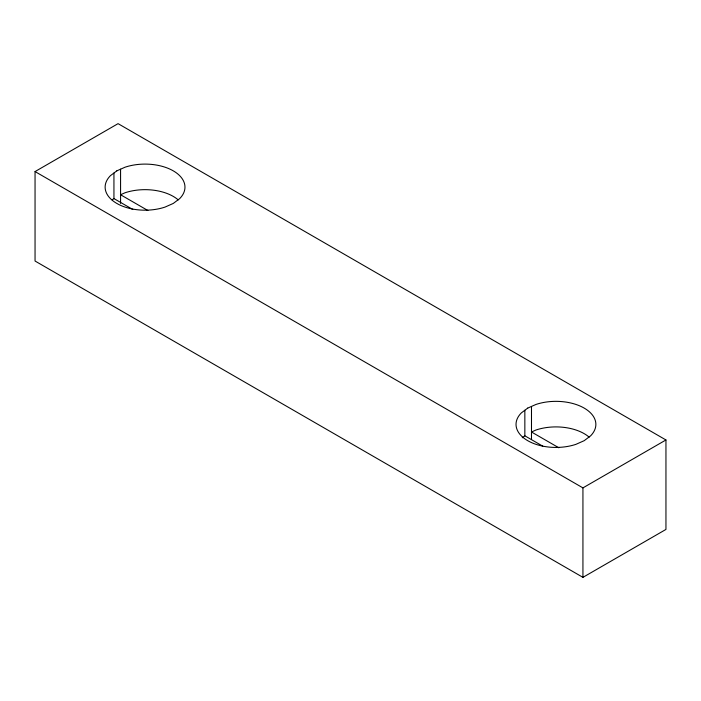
<?xml version="1.0" encoding="UTF-8"?>
<svg xmlns="http://www.w3.org/2000/svg" width="701" height="701" viewBox="0 0 701 701"><rect width="100%" height="100%" fill="white"/><g stroke="black" fill="none" stroke-linecap="round" stroke-linejoin="round"><path stroke-width="1.05" d="M112.204 199.881L113.939 198.585L113.939 173.024M522.254 437.774L524.847 435.82L524.847 410.26M35.05 171.57L118.066 123.648L665.95 439.965L665.95 529.43L582.934 577.352L35.05 261.035L35.05 171.57L582.934 487.887L665.95 439.965M147.893 210.519L120.572 194.747L125.085 192.749A39.913 23.045 0 0 1 178.238 199.908M558.811 447.764L531.489 431.991L536.002 429.993A39.913 23.045 0 0 1 589.155 437.152M113.939 198.585L132.769 209.459M524.847 435.82L542.749 446.151M582.934 487.887L582.934 577.352M531.489 406.431L531.489 439.571M120.572 169.186L120.572 203.413M116.822 170.851L110.478 175.627A39.913 23.045 0 0 0 116.822 203.439A39.913 23.045 0 0 0 164.998 207.102L173.27 203.439L179.614 198.672A39.913 23.045 0 0 0 173.27 170.851A39.913 23.045 0 0 0 125.085 167.189L116.822 170.851M527.73 408.096L521.386 412.863A39.913 23.045 0 0 0 527.73 440.684A39.913 23.045 0 0 0 575.915 444.346L584.178 440.684L590.522 435.908A39.913 23.045 0 0 0 584.178 408.096A39.913 23.045 0 0 0 536.002 404.433L527.73 408.096"/></g></svg>
